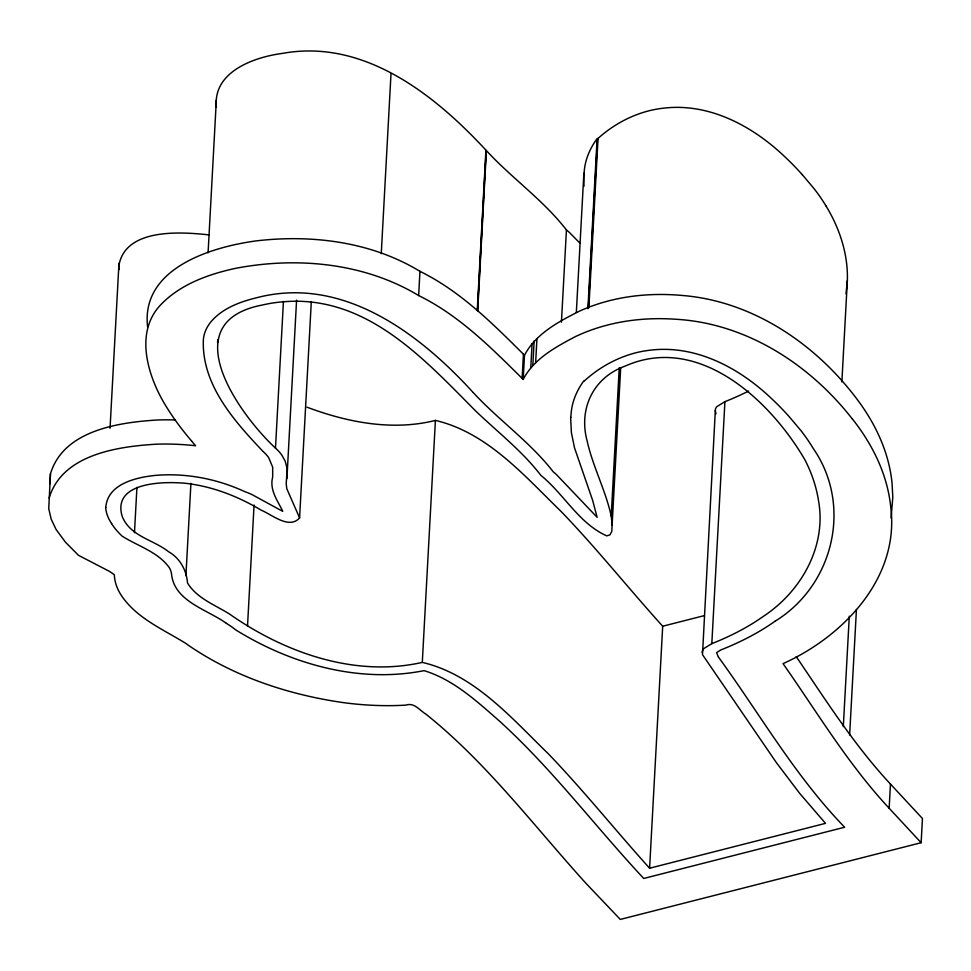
<?xml version="1.0" encoding="UTF-8"?>
<svg xmlns="http://www.w3.org/2000/svg" width="971" height="971" viewBox="0 0 971 971"><rect width="100%" height="100%" fill="white"/><g stroke="black" fill="none" stroke-linecap="round" stroke-linejoin="round"><path stroke-width="1.46" d="M105.815 507.396C107.49 483.752 136.413 477.295 155.724 475.365C186.177 472.865 217.201 478.849 244.862 491.69A37.481 20.027 3.1 0 1 250.13 493.754A72.376 38.67 3.1 0 1 252.205 494.7L279.709 509.714A135.539 72.424 3.1 0 0 282.731 511.232C278.228 501.837 271.346 492.734 271.916 481.822A77.025 41.158 3.1 0 1 272.681 477.186L272.669 467.112L268.7 457.693A59.365 31.715 3.1 0 0 263.384 451.77M118.923 265.411C125.55 227.882 180.885 231.778 209.202 234.921M216.412 107.308C212.564 71.733 254.086 57.107 282.476 53.393C363.724 38.549 434.389 94.418 485.925 150.141L477.247 310.465M570.632 417.421L571.385 432.605L574.504 447.825L592.565 500.114L597.141 517.312L556.347 474.479A68.88 36.801 3.1 0 0 553.336 471.93C530.202 442.048 498.754 420.261 473.278 392.6M583.741 175.435L583.996 186.274M748.641 391.034A280.898 150.092 3.1 0 1 724.936 401.654L716.792 406.679A18.315 9.783 3.1 0 0 715.372 409.531L702.494 654.66L776.412 762.672L799.594 793.271L825.508 823.359L649.599 868.22C615.408 830.339 583.535 790.382 548.13 753.581C511.268 717.848 474.346 674.566 422.3 662.392C354.961 677.649 284.564 652.694 229.557 614.06C214.931 604.872 196.882 598.342 187.512 582.976C186.505 570.159 180.121 558.349 168.626 551.734C153.175 539.536 130.272 536.49 122.2 516.426C111.665 481.385 165.191 481.143 186.772 483.437C213.207 486.641 238.465 496.569 261.211 510.188C272.22 514.715 289.164 529.705 299.59 517.907L286.785 488.692L286.19 483.716L287.198 468.92L285.195 461.213L282.1 455.533A73.177 39.107 3.1 0 0 275.485 448.141C238.563 413.67 173.166 321.923 262.607 304.967A88.41 47.239 3.1 0 1 298.376 301.253C372.985 302.551 426.487 361.443 475.292 410.612C497.395 431.889 522.046 450.835 540.823 475.317C563.945 493.996 579.044 523.636 606.79 535.871L609.885 534.887L611.766 531.477L620.675 368.094M796.208 656.59C825.896 700.285 854.298 745.267 890.468 784.058L922.45 818.504L921.139 842.707L620.287 919.428L586.302 883.695C534.099 826.187 487.017 763.072 426.051 714.243C419.654 710.481 414.289 702.154 405.866 705.128C385.171 706.342 364.38 705.419 343.843 702.688C288.642 694.823 233.853 676.678 187.779 644.853A32.735 17.49 3.1 0 0 184.939 642.851C162.048 628.783 135.539 617.653 120.501 594.167A121.715 65.033 3.1 0 1 114.335 574.808A54.048 28.875 3.1 0 0 108.315 570.79L78.469 555.303L65.47 542.206L56.112 529.523L51.172 519.157L48.744 508.634L50.456 473.86C63.503 430.056 119.421 422.227 158.309 419.945A147.944 79.052 3.1 0 1 175.448 419.982M110.051 428.223L118.972 263.359M134.471 532.739L136.935 487.369M185.922 575.645L190.923 483.388M208.085 252.824L216.351 100.062M217.565 342.69L217.735 339.668M247.52 626.028L254.062 505.041M275.485 448.141L283.435 301.435M286.918 478.63L296.58 300.173M299.59 517.907L311.303 301.629M381.263 253.625L391.01 73.65M852.21 418.829C809.511 364.004 745.558 322.918 674.979 319.204C641.006 316.886 606.171 321.984 575.269 336.67C555.497 347.084 533.856 358.845 523.187 379.43C491.411 347.97 459.332 315.466 418.647 295.548L419.958 271.346C371.347 241.706 311.825 234.314 256.065 240.905C210.889 247.047 140.698 268.384 147.616 326.96M422.3 662.392L435.409 420.407C487.454 432.581 524.376 475.863 561.238 511.596C596.643 548.384 628.504 588.353 662.695 626.234L649.599 868.22M477.489 310.696L486.168 150.371M477.708 310.926L486.386 150.614C511.851 178.276 543.323 200.05 566.433 229.945A68.88 36.801 3.1 0 1 569.443 232.494L579.869 243.09M522.119 378.411L523.43 354.209C492.079 323.015 460.157 291.069 419.958 271.346M523.187 379.43L524.498 355.228C535.834 333.611 558.895 321.486 579.893 310.938C611.39 296.774 646.65 292.38 680.877 295.354C749.77 300.415 811.695 341.076 853.521 394.639A469.661 250.967 3.1 0 1 892.082 483.473L892.798 497.298L891.087 517.907M530.785 367.827L532.096 343.625M532.824 365.157L534.135 340.955M535.64 362.717L536.951 338.527M561.432 322.202L566.433 229.945M576.337 312.419L583.874 173.275M587.904 308.669L597.08 139.278C612.288 125.308 631.053 114.93 651.238 110.245A70.288 37.553 3.1 0 1 664.14 108.097C709.231 102.914 752.185 125.854 784.034 156.028A470.11 251.198 3.1 0 1 802.192 174.574M588.317 308.135L597.493 138.744M588.875 307.637L598.051 138.246M612.276 525.299L611.208 516.026L619.243 367.803M702.167 652.536L702.264 651.517A18.315 9.783 3.1 0 1 703.684 648.664L711.816 643.627L724.924 401.642M841.869 381.87L847.355 280.534C848.217 254.305 839.66 228.513 826.2 206.24M843.313 726.575L849.297 616.16M849.637 734.974L856.434 609.448M921.139 842.707L889.157 808.248L890.468 784.058M847.355 280.534L846.008 293.788M50.456 473.86L49.994 483.776M49.145 498.062C62.193 454.258 118.11 446.417 156.999 444.148A147.944 79.052 3.1 0 1 195.584 445.738L191.518 441.028M583.972 381.263C599.18 367.293 617.944 356.915 638.129 352.23A70.288 37.553 3.1 0 1 651.031 350.082C696.122 344.899 739.089 367.839 770.925 398.013A470.11 251.198 3.1 0 1 789.095 416.559L800.917 430.578A388.667 207.685 3.1 0 1 813.079 448.226C852.854 505.381 833.506 585.392 775.064 621.234M662.695 626.234L703.926 615.723M435.409 420.407C392.636 431.185 347.533 422.421 306.982 407.177M226.377 623.321C207.102 609.387 174.112 601.45 171.491 573.776A47.276 25.258 3.1 0 0 169.27 567.622C157.885 551.795 137.809 546.139 122.079 536.101A147.107 78.602 3.1 0 1 114.833 528.236L111.495 523.587M418.647 295.548C364.161 262.704 296.592 256.502 235.006 268.445C208.547 274.271 181.383 283.945 161.914 303.571C133.513 331.512 147.81 376.748 166.041 406.242A569.795 304.469 3.1 0 0 191.615 441.004M523.43 354.209L524.498 355.228M472.816 392.126C418.416 332.555 341.768 275.06 256.077 297.891C239.619 301.932 222.59 308.317 211.217 321.474C206.847 326.644 203.837 333.089 203.34 339.886C201.64 384.698 234.047 420.795 262.886 451.297M889.157 808.248C848.193 764.359 817.351 712.568 783.039 663.63C843.083 636.697 899.522 578.182 890.808 507.675A469.661 250.967 3.1 0 0 852.283 418.817M802.216 174.574L814.026 188.592A388.667 207.685 3.1 0 1 826.175 206.24M718.334 656.882L716.574 652.633L720.846 649.939A295.269 157.775 3.1 0 0 775.04 621.234M718.455 657.064C759.965 714.171 795.237 776.242 844.636 827.231L643.737 878.464C595.065 826.357 552.159 768.826 499.155 720.81C476.603 701.086 453.348 679.542 424.072 670.645C359.161 683.572 290.863 664.152 235.565 629.791A98.047 52.398 3.1 0 0 226.328 623.346M716.015 413.804L715.275 410.539M611.208 516.026C605.601 490.27 592.856 466.723 587.152 441.004C578.388 408.949 593.111 377.537 625.3 366.031C698.902 333.381 770.707 400.72 805.056 460.084A404.142 215.963 3.1 0 1 818.577 501.109C826.673 546.709 800.905 591.679 763.4 616.342A280.898 150.092 3.1 0 1 711.828 643.639M119.36 269.513A93.507 49.97 3.1 0 1 118.778 265.411M584.032 175.448A198.946 106.312 3.1 0 1 596.704 139.181M570.924 417.433A198.946 106.312 3.1 0 1 583.607 381.166M111.641 523.563A93.507 49.97 3.1 0 1 105.669 507.396"/></g></svg>
